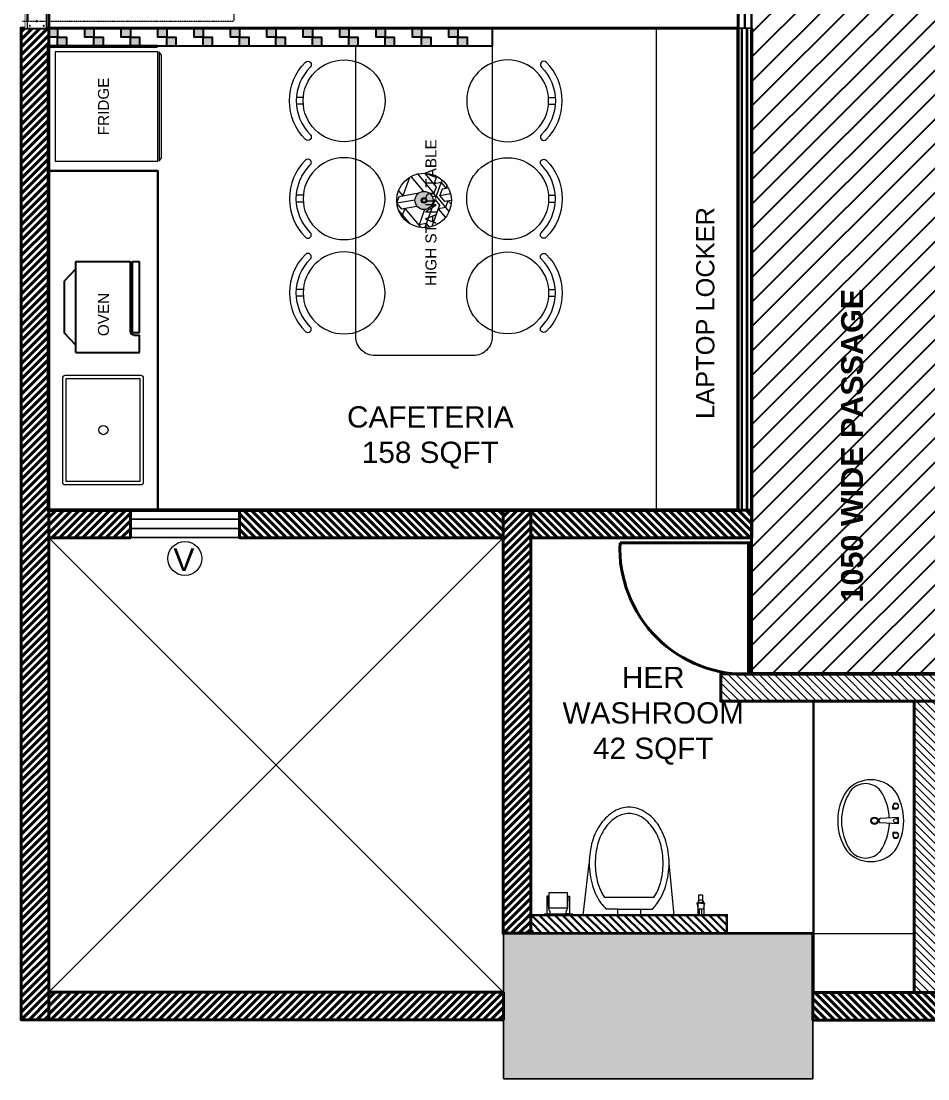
# Model space of a CAD drawing. Header units: millimetres. Extents: x 26291 to 158498, y -13728 to 79768.
# Drawn here: x 55117 to 60099, y 5966 to 11779 of the extents above; entities that cross this region are included whole.
import ezdxf

# ---------------------------------------------------------------- set-up
doc = ezdxf.new("R2010")
doc.units = ezdxf.units.MM
doc.set_wipeout_variables(frame=1)
doc.linetypes.add('DASHED2', pattern=[0.375, 0.25, -0.125])
for name, color, linetype, lineweight in [('-AC UNIT', 7, 'Continuous', 13), ('4 in. SIPOREX WALL', 24, 'Continuous', 30), ('CH', 7, 'Continuous', 5), ('DOOR_GLASS', 160, 'Continuous', 0), ('FL-FURNITURE', 252, 'Continuous', 0), ('GLASS FLOOR SPRING SINGLE LEAF', 250, 'Continuous', 18), ('GRANITE', 252, 'Continuous', 30), ('GYP PARTITION- 75', 90, 'Continuous', 30), ('I-FURN', 250, 'Continuous', 5), ('Partition Gypsum', 32, 'Continuous', 20), ('PLANNER', 3, 'Continuous', 40), ('qa glass partition', 152, 'Continuous', 30), ('SANITARY FIXTURE', 250, 'Continuous', 18), ('TOILET FLUSH DOOR', 250, 'Continuous', 18), ('WALL  DADO TILES', 10, 'Continuous', 40), ('WALL SIPOREX-6 INCH', 10, 'Continuous', 40), ('WALLPAPER -READY', 210, 'Continuous', 13)]:
    doc.layers.add(name, color=color, linetype=linetype, lineweight=lineweight)
for name, color, linetype, lineweight, true_color in [('75 MM GLASS PARTITION', 7, 'Continuous', 0, 0x25e9e6), ('75 MM SKIRTING', 7, 'Continuous', 13, 0x615c4c), ('GLASS PARTITION', 5, 'Continuous', 0, 0x0000ff), ('LGT- PENDANT DOME', 7, 'Continuous', 20, 0xad0057), ('MODULAR SKIRITING 75MM', 7, 'Continuous', 9, 0x7f5f3f), ('PANELING- LAMINATE', 7, 'Continuous', 18, 0xad5700)]:
    doc.layers.add(name, color=color, linetype=linetype, lineweight=lineweight, true_color=true_color)
for name, color, linetype in [('Carpetry hatch', 7, 'Continuous'), ('FLR- NYLON CARPET', 252, 'Continuous'), ('FLR- PP CARPET', 252, 'Continuous'), ('FLR-ANTI SKID TILE', 252, 'Continuous'), ('FLR-LVT', 252, 'Continuous'), ('KIT.EQUIP', 7, 'Continuous'), ('passage', 252, 'Continuous'), ('PDF2_Columns', 10, 'Continuous'), ('PDF2_duct', 5, 'Continuous'), ('TEXT', 7, 'Continuous')]:
    doc.layers.add(name, color=color, linetype=linetype)
for name, color, linetype, true_color in [('PDF2_0', 7, 'Continuous', 0xffffff), ('PDF2_Glazing frame', 40, 'Continuous', 0xffbf00), ('PDF2_hatch', 7, 'Continuous', 0x989898), ('PDF2_window no.', 7, 'Continuous', 0x2676ba), ('Windows', 40, 'Continuous', 0xffbf00)]:
    doc.layers.add(name, color=color, linetype=linetype, true_color=true_color)
doc.styles.add('MtXpl_Stylus_BT', font='stylu.ttf')
doc.styles.add('PDF Arial', font='arial.ttf')
doc.styles.get("Standard").update_dxf_attribs({"font": 'arial.ttf'})

# ---------------------------------------------------------------- blocks, each defined once
blk = doc.blocks.new('*U14')
at = {"layer": 'GYP PARTITION- 75', "lineweight": 5, "ltscale": 10}
h = blk.add_hatch(dxfattribs=at)
h.set_pattern_fill('PLAST', color=256, scale=110, angle=180)
h.set_pattern_definition([(180, (94743.782, 71797.91), (-3e-15, -27.5), []), (180, (94743.782, 71794.473), (-3e-15, -27.5), []), (180, (94743.782, 71791.035), (-3e-15, -27.5), [])])
h.paths.add_polyline_path([(97392.9, 71797.9), (97392.9, 71872.9), (94743.8, 71872.9), (94743.8, 71797.9)])
blk.add_lwpolyline([(94743.8, 71797.9), (97392.9, 71797.9), (97392.9, 71872.9), (94743.8, 71872.9)], close=True, dxfattribs=at)
blk = doc.blocks.new('*U22')
at = {"layer": 'GLASS PARTITION', "const_width": 12.5}
blk.add_lwpolyline([(406155.8, -261933.3), (407785.1, -261933.3)], dxfattribs=at)
at = {"layer": 'Partition Gypsum', "linetype": 'ByBlock'}
blk.add_lwpolyline([(407785.1, -261895.8), (406155.8, -261895.8), (406155.8, -261970.8), (407785.1, -261970.8)], close=True, dxfattribs=at)
blk = doc.blocks.new('*U27')
at = {"layer": 'WALL SIPOREX-6 INCH', "lineweight": 5, "ltscale": 10}
h = blk.add_hatch(dxfattribs=at)
h.set_pattern_fill('ANSI31', color=256, scale=240, angle=-90)
h.set_pattern_definition([(315, (-862.17, 0), (21.2132034, 21.2132034), [])])
h.paths.add_polyline_path([(104120, 74198.2), (104120, 74048.2), (105332.4, 74048.2), (105332.4, 74198.2)])
h = blk.add_hatch(dxfattribs=at)
h.set_pattern_fill('ANSI31', color=256, scale=240, angle=-90)
h.set_pattern_definition([(315, (-20916.47, -1968.957), (21.2132034, 21.2132034), [])])
h.paths.add_polyline_path([(105332.4, 74048.2), (105182.4, 74048.2), (105182.4, 72447.5), (105332.4, 72447.5)])
at = {"layer": 'WALL SIPOREX-6 INCH'}
for p, q in [((104120, 74048.2), (104120, 74198.2)), ((105332.4, 74198.2), (104120, 74198.2)), ((105332.4, 74198.2), (105332.4, 74048.2)), ((105332.4, 74048.2), (104120, 74048.2))]:
    blk.add_line(p, q, dxfattribs=at)
blk.add_lwpolyline([(105332.4, 74198.2), (105332.4, 72447.5), (105182.4, 72447.5), (105182.4, 74048.2)], dxfattribs=at)
blk = doc.blocks.new('*U28')
at = {"layer": 'WALL SIPOREX-6 INCH', "ltscale": 3}
h = blk.add_hatch(dxfattribs=at)
h.set_pattern_fill('ANSI31', color=256, scale=240, angle=-90)
h.set_pattern_definition([(315, (-836.257, 0), (21.2132034, 21.2132034), [])])
h.paths.add_polyline_path([(404783.5, -262361.4), (404783.5, -262513.4), (405997.5, -262513.4), (405997.5, -262361.4)])
at = {"layer": 'WALL SIPOREX-6 INCH'}
blk.add_lwpolyline([(404783.5, -262361.4), (405997.5, -262361.4), (405997.5, -262513.4), (404783.5, -262513.4)], close=True, dxfattribs=at)
blk = doc.blocks.new('*U30')
at = {"layer": '4 in. SIPOREX WALL', "linetype": 'ByBlock', "ltscale": 3}
h = blk.add_hatch(dxfattribs=at)
h.set_pattern_fill('ANSI31', color=256, scale=240, angle=-90)
h.set_pattern_definition([(315, (-1026.067, -328.866), (21.2132034, 21.2132034), [])])
h.paths.add_polyline_path([(404754.6, -262690.2), (404754.6, -262790.2), (405832.7, -262790.2), (405832.7, -262690.2)])
at = {"layer": '4 in. SIPOREX WALL'}
blk.add_lwpolyline([(404754.6, -262690.2), (405832.7, -262690.2), (405832.7, -262790.2), (404754.6, -262790.2)], close=True, dxfattribs=at)
blk = doc.blocks.new('*U32')
at = {"layer": 'WALL SIPOREX-6 INCH', "ltscale": 3}
h = blk.add_hatch(dxfattribs=at)
h.set_pattern_fill('ANSI31', color=256, scale=240, angle=-90)
h.set_pattern_definition([(315, (11527.663, 0), (21.2132034, 21.2132034), [])])
h.paths.add_polyline_path([(405397.5, -262361.4), (405397.5, -262513.4), (417747.5, -262513.4), (417747.5, -262361.4)])
at = {"layer": 'WALL SIPOREX-6 INCH'}
blk.add_lwpolyline([(405397.5, -262361.4), (417747.5, -262361.4), (417747.5, -262513.4), (405397.5, -262513.4)], close=True, dxfattribs=at)
blk = doc.blocks.new('*U34')
at = {"layer": 'WALL SIPOREX-6 INCH', "ltscale": 3}
h = blk.add_hatch(dxfattribs=at)
h.set_pattern_fill('ANSI31', color=256, scale=240, angle=-90)
h.set_pattern_definition([(315, (-1947.354, 0), (21.2132034, 21.2132034), [])])
h.paths.add_polyline_path([(403672.4, -262361.4), (403672.4, -262513.4), (405997.5, -262513.4), (405997.5, -262361.4)])
at = {"layer": 'WALL SIPOREX-6 INCH'}
blk.add_lwpolyline([(403672.4, -262361.4), (405997.5, -262361.4), (405997.5, -262513.4), (403672.4, -262513.4)], close=True, dxfattribs=at)
blk = doc.blocks.new('*U35')
at = {"layer": 'WALL SIPOREX-6 INCH', "ltscale": 3}
h = blk.add_hatch(dxfattribs=at)
h.set_pattern_fill('ANSI31', color=256, scale=240, angle=-90)
h.set_pattern_definition([(315, (-4120.772, 0), (21.2132034, 21.2132034), [])])
h.paths.add_polyline_path([(401023.3, -262361.4), (401023.3, -262513.4), (406473.3, -262513.4), (406473.3, -262361.4)])
at = {"layer": 'WALL SIPOREX-6 INCH'}
blk.add_lwpolyline([(401023.3, -262361.4), (406473.3, -262361.4), (406473.3, -262513.4), (401023.3, -262513.4)], close=True, dxfattribs=at)
blk = doc.blocks.new('*U47')
at = {"layer": 'WALL SIPOREX-6 INCH', "ltscale": 3}
h = blk.add_hatch(dxfattribs=at)
h.set_pattern_fill('ANSI31', color=256, scale=240, angle=-90)
h.set_pattern_definition([(315, (-119.202, 0), (21.2132034, 21.2132034), [])])
h.paths.add_polyline_path([(405024.8, -262361.4), (405024.8, -262513.4), (406473.3, -262513.4), (406473.3, -262361.4)])
at = {"layer": 'WALL SIPOREX-6 INCH'}
blk.add_lwpolyline([(405024.8, -262361.4), (406473.3, -262361.4), (406473.3, -262513.4), (405024.8, -262513.4)], close=True, dxfattribs=at)
blk = doc.blocks.new('*U48')
at = {"layer": 'WALL SIPOREX-6 INCH', "ltscale": 3}
h = blk.add_hatch(dxfattribs=at)
h.set_pattern_fill('ANSI31', color=256, scale=240, angle=-90)
h.set_pattern_definition([(315, (-1119.44, 0), (21.2132034, 21.2132034), [])])
h.paths.add_polyline_path([(405024.8, -262361.4), (405024.8, -262513.4), (405473, -262513.4), (405473, -262361.4)])
at = {"layer": 'WALL SIPOREX-6 INCH'}
blk.add_lwpolyline([(405024.8, -262361.4), (405473, -262361.4), (405473, -262513.4), (405024.8, -262513.4)], close=True, dxfattribs=at)
blk = doc.blocks.new('*U49')
at = {"layer": 'WALL SIPOREX-6 INCH', "ltscale": 3}
h = blk.add_hatch(dxfattribs=at)
h.set_pattern_fill('ANSI31', color=256, scale=240, angle=-90)
h.set_pattern_definition([(315, (-3168.82, 0), (21.2132034, 21.2132034), [])])
h.paths.add_polyline_path([(402975.5, -262361.4), (402975.5, -262513.4), (405473, -262513.4), (405473, -262361.4)])
at = {"layer": 'WALL SIPOREX-6 INCH'}
blk.add_lwpolyline([(402975.5, -262361.4), (405473, -262361.4), (405473, -262513.4), (402975.5, -262513.4)], close=True, dxfattribs=at)
blk = doc.blocks.new('*U59')
at = {"layer": 'SANITARY FIXTURE'}
for p, q in [((7.7127, 4.3256), (7.7184, 4.2217)), ((7.7487, 4.3256), (7.743, 4.2217)), ((7.6653, 4.2945), (7.6489, 4.2945)), ((7.6653, 4.3108), (7.6653, 4.2945)), ((7.7962, 4.3108), (7.7962, 4.2945)), ((7.7962, 4.2945), (7.8125, 4.2945))]:
    blk.add_line(p, q, dxfattribs=at)
for centre, radius in [((7.6489, 4.3108), 0.0143), ((7.7307, 4.3108), 0.0123), ((7.8125, 4.3108), 0.0143), ((7.7307, 4.1922), 0.0205), ((7.7307, 4.1922), 0.0164)]:
    blk.add_circle(centre, radius, dxfattribs=at)
for centre, radius, start, end in [((7.7307, 4.046), 0.3099, 57.23443, 122.76557), ((7.6489, 4.3108), 0.0164, 0, 270), ((7.7307, 4.2274), 0.0998, 79.61114, 100.38886), ((7.7307, 4.2266), 0.0998, 79.61114, 100.33675), ((7.7306, 4.2249), 0.0998, 79.61114, 100.23602), ((7.7305, 4.2225), 0.0998, 92.51346, 100.07632), ((7.7305, 4.2225), 0.0998, 79.61114, 87.13565), ((7.8125, 4.3108), 0.0164, 270, 180), ((7.6803, 4.1718), 0.1787, 131.04192, 228.95808), ((7.7315, 3.9656), 0.3099, 92.9673, 122.76557), ((7.7303, 4.2192), 0.0998, 95.20079, 99.86808), ((7.7303, 4.2192), 0.0998, 79.61114, 84.23528), ((7.7315, 3.9656), 0.3099, 57.23443, 87.3374), ((7.7811, 4.1718), 0.1787, 311.04192, 48.95808), ((7.6296, 4.1422), 0.1067, 128.0638, 231.9362), ((7.7307, 4.2346), 0.0178, 226.39718, 313.60282), ((7.8316, 4.1422), 0.1078, 308.88, 51.68122), ((7.7307, 4.2884), 0.3022, 236.28778, 303.71222), ((7.7315, 4.3096), 0.3022, 236.28778, 303.71222)]:
    blk.add_arc(centre, radius, start, end, dxfattribs=at)
blk = doc.blocks.new('*U61')
at = {"layer": 'SANITARY FIXTURE', "linetype": 'Continuous', "elevation": 0}
blk.add_lwpolyline([(115540, 73108), (115540, 72691.2, 0.414214), (115554.5, 72676.6), (116125.4, 72676.6, 0.414214), (116140, 72691.2), (116140, 73108, 0.414214), (116125.4, 73122.6), (115554.5, 73122.6, 0.414214)], format="xyb", close=True, dxfattribs=at)
blk.add_lwpolyline([(115559.1, 73103.4), (115559.1, 72695.8), (116120.8, 72695.8), (116120.8, 73103.4)], close=True, dxfattribs=at)
at = {"layer": 'SANITARY FIXTURE', "linetype": 'Continuous'}
blk.add_circle((115840, 72897.6), 25.4, dxfattribs=at)
blk = doc.blocks.new('*U66')
at = {"lineweight": 5, "ltscale": 10, "elevation": 0}
blk.add_lwpolyline([(100584.9, 67240.5), (101784.9, 67240.5), (101784.9, 67126.4), (100584.9, 67126.4)], close=True, dxfattribs=at)
at = {"lineweight": 5}
blk.add_wipeout([(100584.9, 67240.5), (100584.9, 67126.4), (101784.9, 67126.4), (101784.9, 67240.5), (100584.9, 67240.5), (100584.9, 67183.4)], dxfattribs=at)
at = {"layer": 'DOOR_GLASS', "color": 252, "linetype": 'DASHED2', "ltscale": 6}
blk.add_line((100622.5, 67111.2), (100622.5, 68273), dxfattribs=at)
at = {"layer": 'DOOR_GLASS', "color": 252}
for p, q in [((100584.9, 67138.8), (100584.9, 67240.5)), ((100839.1, 67240.5), (100584.9, 67240.5)), ((100839.5, 67240.5), (100838.9, 67138.8)), ((100584.3, 67138.8), (100838.9, 67138.8)), ((101661.7, 67172.3), (101661.6, 67165.9)), ((101661.6, 67165.9), (101712.5, 67165.5)), ((101712.6, 67171.9), (101661.7, 67172.3)), ((101673.9, 67112), (101674, 67138.9)), ((101674.3, 67165.8), (101674.1, 67139)), ((101699.5, 67138.8), (101699.4, 67111.9)), ((101699.6, 67138.8), (101699.8, 67165.6)), ((101712.5, 67165.5), (101712.6, 67171.9)), ((101661.2, 67105.7), (101661.2, 67112.1)), ((101661.2, 67112.1), (101712.1, 67111.8)), ((101712.1, 67105.5), (101661.2, 67105.7)), ((101712.1, 67111.8), (101712.1, 67105.5))]:
    blk.add_line(p, q, dxfattribs=at)
at = {"layer": 'DOOR_GLASS'}
blk.add_line((101785, 67137.7), (101784.9, 67126.4), dxfattribs=at)
at = {"layer": 'DOOR_GLASS', "linetype": 'Continuous', "const_width": 12.9, "elevation": 0}
blk.add_lwpolyline([(100622.3, 67138.6), (101784.9, 67138.6)], dxfattribs=at)
at = {"layer": 'DOOR_GLASS', "color": 252}
for centre, radius in [((100597.7, 67227.6), 2.57), ((100825.4, 67227.6), 2.57), ((100597.1, 67151.5), 2.57), ((100622.9, 67189.3), 3.18), ((100800.3, 67189.3), 3.18), ((100826, 67151.5), 2.57)]:
    blk.add_circle(centre, radius, dxfattribs=at)
at = {"layer": 'DOOR_GLASS', "color": 252, "linetype": 'DASHED2', "ltscale": 6}
blk.add_arc((100622, 67109.9), 1163.1, 359.70484, 89.97525, dxfattribs=at)
blk = doc.blocks.new('*U52')
at = {"layer": 'SANITARY FIXTURE', "linetype": 'ByBlock'}
for p, q in [((-248.1, 0), (248.1, 0)), ((-248.1, 0), (-219.5, -282.4)), ((-64.1, -32.6), (-64.1, 0)), ((60.7, 0), (60.7, -32.6)), ((248.1, 0.3), (215.9, -281.9)), ((60.7, -32.6), (-128.7, -32.5)), ((60.7, -32.6), (123.5, -32.6)), ((-136.4, -95.3), (132.6, -95.4))]:
    blk.add_line(p, q, dxfattribs=at)
for points in [[(-128.7, -32.5), (-128.7, -32.5, 0.117163), (-202.1, -161.2)], [(151.9, -65.6), (151.9, -65.6, 0.045465), (123.5, -32.6)], [(-136.4, -95.3), (-136.4, -95.3, 0.07587), (-172.3, -174.6)], [(168.4, -174.1), (168.4, -174.1, 0.075398), (132.6, -95.4)], [(198.3, -160.8), (198.3, -160.8, 0.083134), (151.9, -65.6)], [(-202.1, -161.2), (-202.1, -161.2, 0.071762), (-219.5, -282.4)], [(215.9, -281.9), (215.9, -281.9, 0.071762), (198.3, -160.8)], [(-172.3, -174.6), (-172.3, -174.6, 0.068997), (-187.1, -282.4)], [(183.5, -281.9), (183.5, -281.9, 0.068997), (168.4, -174.1)], [(-219.5, -282.4), (-219.5, -282.4, 0.071762), (-201.8, -403.6)], [(-187.1, -282.4), (-187.1, -282.4, 0.068997), (-172, -390.2)], [(168.7, -389.8), (168.7, -389.8, 0.068997), (183.5, -281.9)], [(198.6, -403.1), (198.6, -403.1, 0.071762), (215.9, -281.9)], [(-201.8, -403.6), (-201.8, -403.6, 0.083134), (-155.5, -498.7)], [(-172, -390.2), (-172, -390.2, 0.081027), (-132.5, -474.3)], [(129.5, -474), (129.5, -474, 0.081027), (168.7, -389.8)], [(152.4, -498.4), (152.4, -498.4, 0.083134), (198.6, -403.1)], [(-155.5, -498.7), (-155.5, -498.7, 0.106701), (-80.6, -566.9)], [(-132.5, -474.3), (-132.5, -474.3, 0.107012), (-68.3, -535)], [(65.5, -534.9), (65.5, -534.9, 0.107012), (129.5, -474)], [(77.7, -566.7), (77.7, -566.7, 0.106701), (152.4, -498.4)], [(-80.6, -566.9), (-80.6, -566.9, 0.132587), (-1.4, -588.2)], [(-68.3, -535), (-68.3, -535, 0.137206), (-1.4, -553.7)], [(-1.4, -553.7), (-1.4, -553.7, 0.137206), (65.5, -534.9)], [(-1.4, -588.2), (-1.4, -588.2, 0.132587), (77.7, -566.7)]]:
    blk.add_lwpolyline(points, format="xyb", dxfattribs=at)
blk = doc.blocks.new('*U54')
at = {"layer": 'SANITARY FIXTURE'}
for p, q in [((101198.8, 73161.4), (101355.1, 73161.4)), ((101228.7, 73069.2), (101223.3, 73069.2)), ((101228.7, 73093.7), (101224.5, 73093.7)), ((101332, 73093.7), (101327.1, 73093.7)), ((101333.1, 73069.2), (101327.1, 73069.2))]:
    blk.add_line(p, q, dxfattribs=at)
for points in [[(101198.8, 73160.1), (101198.8, 73161.4), (101355.1, 73161.4), (101355.1, 73160.1, -0.414214), (101350.2, 73155.2), (101203.7, 73155.2, -0.414214)], [(101231.7, 73138.4, 0.096466), (101225.4, 73113), (101222.9, 73059.9, -0.414214), (101219.8, 73056.9), (101216.7, 73056.9), (101216.7, 73155.2), (101234, 73155.2), (101234, 73148.8, -0.109392)], [(101324.8, 73138.4, -0.096466), (101331.1, 73113), (101333.5, 73059.9, 0.414214), (101336.6, 73056.9), (101339.7, 73056.9), (101339.7, 73155.2), (101322.5, 73155.2), (101322.5, 73148.8, 0.109392)]]:
    blk.add_lwpolyline(points, format="xyb", close=True, dxfattribs=at)
blk.add_lwpolyline([(101228.7, 73037.8), (101228.7, 73123.9), (101327.1, 73123.9), (101327.1, 73037.8)], close=True, dxfattribs=at)
blk = doc.blocks.new('HEALTH FAUCET 2')
at = {"layer": 'SANITARY FIXTURE'}
for p, q in [((2.59, 0.65), (0, 0.65)), ((0, -0.65), (0, 0.65)), ((0, 0.29), (1.27, 0.29)), ((2.56, 0.87), (1.27, 0.61)), ((1.27, -0.51), (1.27, 0.61)), ((2.56, 0), (2.56, 0.87)), ((2.56, 0.43), (3.08, 0.43)), ((3.08, 0.43), (4.35, 0.43)), ((4.35, 0.43), (4.35, -0.43)), ((0, -0.18), (1.27, -0.18)), ((2.59, -0.65), (0, -0.65)), ((2.56, -0.77), (1.27, -0.51)), ((2.56, 0), (2.56, -0.77)), ((2.64, -0.43), (3.08, -0.43)), ((3.08, -0.43), (4.35, -0.43))]:
    blk.add_line(p, q, dxfattribs=at)
for centre, radius, start, end in [((-0.12, 0.05), 2.81, 343.0032, 16.9968), ((2.59, 0), 0.652, 270, 90)]:
    blk.add_arc(centre, radius, start, end, dxfattribs=at)
blk = doc.blocks.new('dinch')
at = {"layer": 'I-FURN', "lineweight": 9}
for points in [[(212.1, 437.1, 0.414214), (-212.1, 437.1, 1), (-185.6, 410.6, -0.414214), (185.6, 410.6, 1)], [(-225, 225, 1), (225, 225, 1)]]:
    blk.add_lwpolyline(points, format="xyb", close=True, dxfattribs=at)
for points in [[(-18.7, 449.2), (-18.7, 486.8)], [(18.8, 449.2), (18.8, 486.8)]]:
    blk.add_lwpolyline(points, dxfattribs=at)
blk = doc.blocks.new('6 PAX CAFE TABLE')
at = {"layer": 'FL-FURNITURE', "color": 7}
blk.add_lwpolyline([(56956.1, -15568.8), (57705.9, -15568.8), (57705.9, -17163.9, -0.414214), (57601, -17268.8), (57061.1, -17268.8, -0.414214), (56956.1, -17163.9)], format="xyb", close=True, dxfattribs=at)
at = {"layer": 'CH', "xscale": -1}
for p, rotation in [((57116.6, -15868.4), 90), ((57565.1, -16406.3), 270), ((57565.1, -16924.1), 270)]:
    blk.add_blockref('dinch', p, dxfattribs=dict(at, rotation=rotation))
at = {"layer": 'CH'}
for p, rotation in [((57565.1, -15868.4), 270), ((57116.6, -16406.3), 90.00000000000001), ((57116.6, -16924.1), 90.00000000000001)]:
    blk.add_blockref('dinch', p, dxfattribs=dict(at, rotation=rotation))
blk = doc.blocks.new('LOCKER ROOM')
at = {"layer": 'FL-FURNITURE', "color": 7}
blk.add_lwpolyline([(59055.9, -15468.8), (58605.9, -15468.8), (58605.9, -18118), (59055.9, -18118)], close=True, dxfattribs=at)
blk = doc.blocks.new('MICROWAVE')
for p, q in [((-209.3, -63.7, 0), (-144.4, 0)), ((144.4, 0), (-144.4, 0)), ((209.3, -63.7, 0), (144.4, 0)), ((250, -63.7, 0), (-250, -63.7, 0)), ((-250, -63.7, 0), (-250, -363.7, 0)), ((250, -63.7, 0), (250, -413.7, 0)), ((135, -363.7, 0), (-250, -363.7, 0)), ((140, -373.7, 0), (-250, -373.7, 0)), ((-250, -373.7, 0), (-250, -413.7, 0)), ((-240, -363.7, 0), (-240, -373.7, 0)), ((130, -363.7, 0), (130, -373.7, 0)), ((140, -373.7, 0), (140, -413.7, 0)), ((155, -383.7, 0), (155, -413.7, 0)), ((140, -413.7, 0), (-250, -413.7, 0)), ((250, -413.7, 0), (155, -413.7, 0))]:
    blk.add_line(p, q)
blk.add_arc((135, -383.7, 0), 20, 0, 90)
blk = doc.blocks.new('KITCHEN ACCESSORIES -(OVEN)')
at = {"layer": 'KIT.EQUIP', "xscale": -1, "rotation": 90}
blk.add_blockref('MICROWAVE', (55354.7, -17001.3, 0), dxfattribs=at)
blk = doc.blocks.new('KITCHEN ACCESSORIES -(FRIDGE)')
at = {"layer": 'FL-FURNITURE', "color": 7}
for points in [[(55305, -15599.4), (55305, -16199.4), (55867.4, -16199.4), (55867.4, -15599.4)], [(55875.6, -15599.4), (55875.6, -16199.4), (55888.8, -16182.2), (55888.8, -15617.8)]]:
    blk.add_lwpolyline(points, close=True, dxfattribs=at)
blk = doc.blocks.new('COLUMN')
at = {"layer": 'PDF2_Columns', "lineweight": 0}
for points in [[(57767, -20443.1), (59467.4, -20443.1), (59467.4, -21243.3), (57767, -21243.3)], [(57767, -20443.1), (59467.4, -20443.1), (59467.4, -21243.3), (57767, -21243.3)], [(59467.4, -20443.1), (57767, -20443.1), (57767, -21243.3), (59467.4, -21243.3)]]:
    blk.add_lwpolyline(points, close=True, dxfattribs=at)
blk = doc.blocks.new('*U77')
at = {"layer": '-AC UNIT', "lineweight": 5, "ltscale": 10, "true_color": 0xc7c8ca}
h = blk.add_hatch(dxfattribs=at)
h.set_pattern_fill('ESCHER', color=9, scale=200, angle=10)
h.set_pattern_definition([(70, (103426.6, 50379.2), (-236.35, -41.68), [220, -20]), (190, (103426.6, 50379.2), (154.27, -183.85), [220, -20]), (310, (103426.6, 50379.2), (236.35, 41.68), [220, -20]), (70, (103446.3, 50382.68), (-236.35, -41.68), [40, -200]), (310, (103446.3, 50382.68), (236.35, 41.68), [40, -200]), (70, (103413.74, 50394.53), (-236.35, -41.68), [40, -200]), (190, (103413.74, 50394.53), (154.27, -183.85), [40, -200]), (310, (103419.75, 50360.41), (236.35, 41.68), [40, -200]), (190, (103419.75, 50360.41), (154.27, -183.85), [40, -200]), (70, (103347.8, 50365.32), (-236.35, -41.68), [40, -200]), (310, (103347.8, 50365.32), (236.35, 41.68), [40, -200]), (70, (103478.02, 50317.92), (-236.35, -41.68), [40, -200]), (190, (103478.02, 50317.92), (154.27, -183.85), [40, -200]), (310, (103453.96, 50454.38), (236.35, 41.68), [40, -200]), (190, (103453.96, 50454.38), (154.27, -183.85), [40, -200]), (10, (103459.97, 50420.27), (-154.27, 183.85), [140, -100]), (10, (103472, 50352.04), (-154.27, 183.85), [140, -100]), (130, (103427.42, 50432.12), (-236.35, -41.68), [140, -100]), (130, (103374.35, 50387.58), (-236.35, -41.68), [140, -100]), (250, (103380.36, 50353.47), (154.27, -183.85), [140, -100]), (250, (103445.47, 50329.77), (154.27, -183.85), [140, -100])])
h.paths.add_polyline_path([(103276.6, 50379.2, 1), (103576.6, 50379.2, 1)])
h.paths.add_polyline_path([(103476.6, 50379.2, -1), (103376.6, 50379.2, -1)], flags=16)
at = {"layer": '-AC UNIT', "lineweight": 5, "ltscale": 10}
h = blk.add_hatch(color=252, dxfattribs=at)
h.dxf.hatch_style = 1
h.paths.add_polyline_path([(103476.6, 50379.2, 1), (103376.6, 50379.2, 1)])
h = blk.add_hatch(color=256, dxfattribs=at)
h.dxf.hatch_style = 1
h.paths.add_polyline_path([(103441.6, 50379.2, 1), (103411.6, 50379.2, 1)])
h.paths.add_polyline_path([(103436.6, 50379.2, 1), (103416.6, 50379.2, 1)], flags=16)
at = {"lineweight": 5, "ltscale": 10}
for radius in [150, 50, 15, 10]:
    blk.add_circle((103426.6, 50379.2), radius, dxfattribs=at)
blk = doc.blocks.new('*U81')
at = {"color": 244, "lineweight": 40, "true_color": 0x991b1e}
for p, q in [((119278.4, 67082.1), (119278.4, 67805.4)), ((119251.7, 67082.1), (120001.7, 67082.1))]:
    blk.add_line(p, q, dxfattribs=at)
at = {"color": 244, "lineweight": 40, "true_color": 0x991b1e, "elevation": 0}
blk.add_lwpolyline([(119278.4, 67100.2), (119278.4, 67082.1), (120001.7, 67082.1), (120001.7, 67100.2)], close=True, dxfattribs=at)
at = {"color": 244, "lineweight": 40, "true_color": 0x991b1e}
blk.add_arc((119309.9, 67113.6), 692.5, 357.39201, 92.60799, dxfattribs=at)
blk = doc.blocks.new('RECEPTION & WAITING AREA')
at = {"layer": 'PLANNER'}
blk.add_lwpolyline([(55269.4, 14590.8), (57767, 14590.8), (57767, 14266.2), (59055.9, 14266.2), (59055.9, 11740.7), (55269.4, 11740.7)], close=True, dxfattribs=at)
blk = doc.blocks.new('CAFETERIA')
at = {"layer": 'PLANNER'}
blk.add_lwpolyline([(55269.4, 11740.7), (59055.9, 11740.7), (59055.9, 9091.5), (55269.4, 9091.5)], close=True, dxfattribs=at)

msp = doc.modelspace()

# ---------------------------------------------------------------- hatches: boundary and pattern name
at = {"layer": 'Carpetry hatch', "transparency": 33554485}
h = msp.add_hatch(dxfattribs=at)
h.set_pattern_fill('AR-CONC', scale=1.5)
h.set_pattern_definition([(50, (-3, 2700.4), (273.277, -23.9086), [28.575, -314.325]), (355, (-3, 2700.4), (-52.8651, 286.5853), [22.86, -251.4609]), (100.45144, (19.77, 2698.4), (220.4119, 262.6766), [24.285, -267.1354]), (46.1842, (-3, 2776.6), (406.6186, -63.0635), [42.8625, -471.4875]), (96.63556, (30.9, 2771.34), (356.1062, 371.1392), [36.4275, -400.7034]), (351.18415, (-3, 2776.6), (356.1062, 371.1392), [34.29, -377.1896]), (21, (35.1, 2757.55), (227.4216, -153.3978), [28.575, -314.325]), (326, (35.1, 2757.55), (92.703, 276.282), [22.86, -251.46]), (71.45144, (54.05, 2744.77), (320.1246, 122.8842), [24.285, -267.1349]), (37.5, (-3, 2700.4), (4.6329, 126.83256), [0, -248.412, 0, -255.27, 0, -252.4125]), (7.5, (-3, 2700.4), (100.2295, 150.27086), [0, -145.542, 0, -242.697, 0, -96.2025]), (327.5, (-87.96, 2700.4), (203.38589, -8.59312), [0, -95.25, 0, -297.18, 0, -394.335]), (317.5, (-126.06, 2700.4), (222.19377, 38.13974), [0, -123.825, 0, -197.358, 0, -280.035])])
h.paths.add_polyline_path([(73517.9, 5966.2), (71817.4, 5966.2), (71817.4, 6766.4), (73517.9, 6766.4)])
h.paths.add_polyline_path([(59467.4, 6766.4), (57767, 6766.4), (57767, 5966.2), (59467.4, 5966.2)])
h.paths.add_polyline_path([(57767, 14266.2), (59467.4, 14266.2), (59467.4, 15066.4), (57767, 15066.4)])
h.paths.add_polyline_path([(73517.9, 15066.4), (71817.4, 15066.4), (71817.4, 14266.2), (73517.9, 14266.2)])
at = {"layer": 'Carpetry hatch', "transparency": 33554513}
h = msp.add_hatch(dxfattribs=at)
h.set_pattern_fill('ANSI31', color=9, scale=30)
h.paths.add_polyline_path([(60180.7, 13553.4), (60180.7, 8191.5), (59130.9, 8191.5), (59130.9, 14267.1), (59470.4, 14266.2), (59470.4, 14590.7), (71820.4, 14590.7), (71820.4, 14266.2), (73520.9, 14266.2), (74971.3, 14266.2), (74968.3, 7540.7), (74019.8, 7540.7), (74019.8, 13240.7), (64218.5, 13240.7), (64218.5, 9640.8), (63268.5, 9640.7), (63268.3, 13556.7), (60180.7, 13556.7)])
at = {"layer": 'PDF2_Glazing frame'}
h = msp.add_hatch(color=256, dxfattribs=at)
h.dxf.hatch_style = 1
h.paths.add_polyline_path([(55317.4, 11690.7), (55367.4, 11690.7), (55367.4, 11640.7), (55317.4, 11640.7)])
h.paths.add_polyline_path([(55267.4, 11740.7), (55317.4, 11740.7), (55317.4, 11690.7), (55267.4, 11690.7)])
h = msp.add_hatch(color=256, dxfattribs=at)
h.dxf.hatch_style = 1
h.paths.add_polyline_path([(55517.4, 11690.7), (55567.4, 11690.7), (55567.4, 11640.7), (55517.4, 11640.7)])
h.paths.add_polyline_path([(55467.4, 11740.7), (55517.4, 11740.7), (55517.4, 11690.7), (55467.4, 11690.7)])
h = msp.add_hatch(color=256, dxfattribs=at)
h.dxf.hatch_style = 1
h.paths.add_polyline_path([(55717.4, 11690.7), (55767.4, 11690.7), (55767.4, 11640.7), (55717.4, 11640.7)])
h.paths.add_polyline_path([(55667.4, 11740.7), (55717.4, 11740.7), (55717.4, 11690.7), (55667.4, 11690.7)])
h = msp.add_hatch(color=256, dxfattribs=at)
h.dxf.hatch_style = 1
h.paths.add_polyline_path([(55917.4, 11690.7), (55967.4, 11690.7), (55967.4, 11640.7), (55917.4, 11640.7)])
h.paths.add_polyline_path([(55867.4, 11740.7), (55917.4, 11740.7), (55917.4, 11690.7), (55867.4, 11690.7)])
h = msp.add_hatch(color=256, dxfattribs=at)
h.dxf.hatch_style = 1
h.paths.add_polyline_path([(56117.4, 11690.7), (56167.4, 11690.7), (56167.4, 11640.7), (56117.4, 11640.7)])
h.paths.add_polyline_path([(56067.4, 11740.7), (56117.4, 11740.7), (56117.4, 11690.7), (56067.4, 11690.7)])
h = msp.add_hatch(color=256, dxfattribs=at)
h.dxf.hatch_style = 1
h.paths.add_polyline_path([(56317.4, 11690.7), (56367.4, 11690.7), (56367.4, 11640.7), (56317.4, 11640.7)])
h.paths.add_polyline_path([(56267.4, 11740.7), (56317.4, 11740.7), (56317.4, 11690.7), (56267.4, 11690.7)])
h = msp.add_hatch(color=256, dxfattribs=at)
h.dxf.hatch_style = 1
h.paths.add_polyline_path([(56517.4, 11690.7), (56567.4, 11690.7), (56567.4, 11640.7), (56517.4, 11640.7)])
h.paths.add_polyline_path([(56467.4, 11740.7), (56517.4, 11740.7), (56517.4, 11690.7), (56467.4, 11690.7)])
h = msp.add_hatch(color=256, dxfattribs=at)
h.dxf.hatch_style = 1
h.paths.add_polyline_path([(56717.4, 11690.7), (56767.4, 11690.7), (56767.4, 11640.7), (56717.4, 11640.7)])
h.paths.add_polyline_path([(56667.4, 11740.7), (56717.4, 11740.7), (56717.4, 11690.7), (56667.4, 11690.7)])
h = msp.add_hatch(color=256, dxfattribs=at)
h.dxf.hatch_style = 1
h.paths.add_polyline_path([(56917.4, 11690.7), (56967.4, 11690.7), (56967.4, 11640.7), (56917.4, 11640.7)])
h.paths.add_polyline_path([(56867.4, 11740.7), (56917.4, 11740.7), (56917.4, 11690.7), (56867.4, 11690.7)])
h = msp.add_hatch(color=256, dxfattribs=at)
h.dxf.hatch_style = 1
h.paths.add_polyline_path([(57117.4, 11690.7), (57167.4, 11690.7), (57167.4, 11640.7), (57117.4, 11640.7)])
h.paths.add_polyline_path([(57067.4, 11740.7), (57117.4, 11740.7), (57117.4, 11690.7), (57067.4, 11690.7)])
h = msp.add_hatch(color=256, dxfattribs=at)
h.dxf.hatch_style = 1
h.paths.add_polyline_path([(57317.4, 11690.7), (57367.4, 11690.7), (57367.4, 11640.7), (57317.4, 11640.7)])
h.paths.add_polyline_path([(57267.4, 11740.7), (57317.4, 11740.7), (57317.4, 11690.7), (57267.4, 11690.7)])
h = msp.add_hatch(color=256, dxfattribs=at)
h.dxf.hatch_style = 1
h.paths.add_polyline_path([(57517.4, 11690.7), (57567.4, 11690.7), (57567.4, 11640.7), (57517.4, 11640.7)])
h.paths.add_polyline_path([(57467.4, 11740.7), (57517.4, 11740.7), (57517.4, 11690.7), (57467.4, 11690.7)])

# ---------------------------------------------------------------- linework, layer by layer
at = {"layer": '75 MM SKIRTING', "lineweight": 5, "ltscale": 10, "const_width": 12}
msp.add_lwpolyline([(59130.9, 8941.5), (57916.9, 8939.5), (57916.9, 6866.4), (58995, 6866.4), (58995, 6766.4), (59467.4, 6766.4), (59467.4, 6440.7), (60023.9, 6440.7), (60023.9, 8041.5), (58961.5, 8041.5), (58961.5, 8191.5), (59130.9, 8191.5)], dxfattribs=at)
at = {"layer": 'FL-FURNITURE', "color": 7}
msp.add_lwpolyline([(59470.4, 6765.6), (60023.9, 6765.6), (60023.9, 6440.7), (59470.4, 6440.7)], close=True, dxfattribs=at)
at = {"layer": 'FLR- PP CARPET'}
msp.add_lwpolyline([(60180.9, 13553.4), (60180.9, 8191.5), (59131.1, 8191.5), (59131, 14267.1), (59470.6, 14266.2), (59470.6, 14590.7), (71820.6, 14590.7), (71820.6, 14266.2), (73521.1, 14266.2), (73521.1, 14266.2), (74971.5, 14266.2), (74968.5, 7540.7), (74020, 7540.7), (74020, 13240.7), (64218.7, 13240.7), (64218.7, 9640.8), (63268.7, 9640.7), (63268.5, 13556.7), (60180.9, 13556.7)], close=True, dxfattribs=at)
at = {"layer": 'FLR-ANTI SKID TILE'}
msp.add_lwpolyline([(59129.8, 8941.5), (59129.8, 8191.5), (58960.4, 8191.5), (58960.4, 8041.5), (60022.8, 8041.5), (60022.8, 6440.7), (59466.3, 6440.7), (59466.3, 6765.6), (57915.8, 6766.4), (57915.8, 8939.5)], close=True, dxfattribs=at)
at = {"layer": 'FLR-LVT'}
msp.add_lwpolyline([(63268.3, 14590.7), (59470.4, 14590.7), (59470.4, 14266.2), (59130.9, 14267.1), (59130.9, 8191.5), (60180.7, 8191.5), (60180.7, 13553.4), (60180.7, 13556.7), (63268.3, 13556.7)], close=True, dxfattribs=at)
at = {"layer": 'GRANITE', "color": 7}
for points in [[(55867.4, 9091.5), (55267.4, 9091.5), (55267.4, 10955.9), (55867.4, 10955.9)], [(59470.4, 6440.7), (60023.9, 6440.7), (60023.9, 8041.5), (59470.4, 8041.5)]]:
    msp.add_lwpolyline(points, close=True, dxfattribs=at)
at = {"layer": 'MODULAR SKIRITING 75MM', "ltscale": 10, "const_width": 20}
for points in [[(59130.9, 11740.7), (59130.9, 9091.5)], [(59130.9, 9091.2), (59130.9, 8939.5)], [(60173.9, 8191.5), (59130.9, 8191.5)]]:
    msp.add_lwpolyline(points, dxfattribs=at)
at = {"layer": 'PANELING- LAMINATE', "ltscale": 10, "const_width": 18}
msp.add_lwpolyline([(55867.4, 9091.5), (55267.4, 9091.5), (55267.4, 11640.7), (55867.4, 11640.7)], dxfattribs=at)
at = {"layer": 'passage'}
msp.add_lwpolyline([(60180.7, 13553.4), (60180.7, 8191.5), (59130.9, 8191.5), (59130.9, 14267.1), (59470.4, 14266.2), (59470.4, 14590.7), (71820.4, 14590.7), (71820.4, 14266.2), (73520.9, 14266.2), (73520.9, 14266.2), (74971.3, 14266.2), (74968.3, 7540.7), (74019.8, 7540.7), (74019.8, 13240.7), (64218.5, 13240.7), (64218.5, 9640.8), (63268.5, 9640.7), (63268.3, 13556.7), (60180.7, 13556.7)], close=True, dxfattribs=at)
at = {"layer": 'PDF2_0', "color": 7, "lineweight": 0}
msp.add_lwpolyline([(57917, 6766.4), (57917, 7675.2)], dxfattribs=at)
at = {"layer": 'PDF2_duct', "lineweight": 0}
for points in [[(57767, 6440.7), (55267.4, 8941.5)], [(57767, 8941.5), (55267.4, 6440.7)]]:
    msp.add_lwpolyline(points, close=True, dxfattribs=at)
at = {"layer": 'PDF2_Glazing frame'}
for points in [[(55267.4, 11740.7), (57705.9, 11740.7), (57705.9, 11640.7), (55267.4, 11640.7)], [(55267.4, 11740.7), (55317.4, 11740.7), (55317.4, 11690.7), (55267.4, 11690.7)], [(55317.4, 11690.7), (55367.4, 11690.7), (55367.4, 11640.7), (55317.4, 11640.7)], [(55467.4, 11740.7), (55517.4, 11740.7), (55517.4, 11690.7), (55467.4, 11690.7)], [(55517.4, 11690.7), (55567.4, 11690.7), (55567.4, 11640.7), (55517.4, 11640.7)], [(55667.4, 11740.7), (55717.4, 11740.7), (55717.4, 11690.7), (55667.4, 11690.7)], [(55717.4, 11690.7), (55767.4, 11690.7), (55767.4, 11640.7), (55717.4, 11640.7)], [(55867.4, 11740.7), (55917.4, 11740.7), (55917.4, 11690.7), (55867.4, 11690.7)], [(55917.4, 11690.7), (55967.4, 11690.7), (55967.4, 11640.7), (55917.4, 11640.7)], [(56067.4, 11740.7), (56117.4, 11740.7), (56117.4, 11690.7), (56067.4, 11690.7)], [(56117.4, 11690.7), (56167.4, 11690.7), (56167.4, 11640.7), (56117.4, 11640.7)], [(56267.4, 11740.7), (56317.4, 11740.7), (56317.4, 11690.7), (56267.4, 11690.7)], [(56317.4, 11690.7), (56367.4, 11690.7), (56367.4, 11640.7), (56317.4, 11640.7)], [(56467.4, 11740.7), (56517.4, 11740.7), (56517.4, 11690.7), (56467.4, 11690.7)], [(56517.4, 11690.7), (56567.4, 11690.7), (56567.4, 11640.7), (56517.4, 11640.7)], [(56667.4, 11740.7), (56717.4, 11740.7), (56717.4, 11690.7), (56667.4, 11690.7)], [(56717.4, 11690.7), (56767.4, 11690.7), (56767.4, 11640.7), (56717.4, 11640.7)], [(56867.4, 11740.7), (56917.4, 11740.7), (56917.4, 11690.7), (56867.4, 11690.7)], [(56917.4, 11690.7), (56967.4, 11690.7), (56967.4, 11640.7), (56917.4, 11640.7)], [(57067.4, 11740.7), (57117.4, 11740.7), (57117.4, 11690.7), (57067.4, 11690.7)], [(57117.4, 11690.7), (57167.4, 11690.7), (57167.4, 11640.7), (57117.4, 11640.7)], [(57267.4, 11740.7), (57317.4, 11740.7), (57317.4, 11690.7), (57267.4, 11690.7)], [(57317.4, 11690.7), (57367.4, 11690.7), (57367.4, 11640.7), (57317.4, 11640.7)], [(57467.4, 11740.7), (57517.4, 11740.7), (57517.4, 11690.7), (57467.4, 11690.7)], [(57517.4, 11690.7), (57567.4, 11690.7), (57567.4, 11640.7), (57517.4, 11640.7)]]:
    msp.add_lwpolyline(points, close=True, dxfattribs=at)
at = {"layer": 'PDF2_hatch', "lineweight": 0}
msp.add_lwpolyline([(56321.4, 9091.5), (56316.5, 9086.6)], close=True, dxfattribs=at)
at = {"layer": 'PDF2_window no.', "lineweight": 0}
msp.add_circle((56017.1, 8826.2), 93.3, dxfattribs=at)
msp.add_circle((56017.1, 8826.2), 93.3, dxfattribs=at)
at = {"layer": 'WALL  DADO TILES'}
msp.add_lwpolyline([(55267.4, 11640.7), (55269.4, 9091.5)], dxfattribs=at)
msp.add_lwpolyline([(59130.9, 8941.5), (59130.9, 8191.5), (58961.5, 8191.5), (58961.5, 8041.5), (60023.9, 8041.5), (60023.9, 6440.7), (59467.4, 6440.7), (59467.4, 6765.6), (57916.9, 6766.4), (57916.9, 8939.5)], close=True, dxfattribs=at)
at = {"layer": 'WALLPAPER -READY', "ltscale": 10, "const_width": 13}
msp.add_lwpolyline([(55867.4, 9091.5), (59055.7, 9091.5)], dxfattribs=at)
at = {"layer": 'Windows', "lineweight": 0}
for points in [[(55717.6, 9091.5), (56316.5, 9091.5)], [(55717.6, 9041.5), (56316.5, 9041.5)], [(55717.6, 8991.5), (56316.5, 8991.5)], [(55717.6, 8941.5), (56316.5, 8941.5)]]:
    msp.add_lwpolyline(points, close=True, dxfattribs=at)

# ---------------------------------------------------------------- block references
at = {"layer": '4 in. SIPOREX WALL', "ltscale": 10}
msp.add_blockref('*U30', (-346837.7, 269556.7), dxfattribs=at)
at = {"layer": '75 MM GLASS PARTITION', "rotation": 270}
msp.add_blockref('*U22', (321026.7, 419525.7), dxfattribs=at)
at = {"layer": 'GYP PARTITION- 75', "rotation": 90}
msp.add_blockref('*U14', (130928.6, -85652.3), dxfattribs=at)
at = {"layer": 'LGT- PENDANT DOME', "lineweight": 5}
msp.add_blockref('*U77', (-46095.6, -39585.5), dxfattribs=at)
at = {"layer": 'qa glass partition'}
for name in ['COLUMN', 'LOCKER ROOM', '6 PAX CAFE TABLE', 'KITCHEN ACCESSORIES -(FRIDGE)', 'KITCHEN ACCESSORIES -(OVEN)']:
    msp.add_blockref(name, (0, 27209.5), dxfattribs=at)
at = {"layer": 'SANITARY FIXTURE'}
for name, p, rotation in [('*U61', (128466.8, -106308.2), 90), ('*U54', (159346.1, 80027.8), 180)]:
    msp.add_blockref(name, p, dxfattribs=dict(at, rotation=rotation))
at = {"layer": 'SANITARY FIXTURE', "xscale": 982.2113464588729, "yscale": 982.2113464588729, "zscale": 982.2113464588729, "rotation": 270}
msp.add_blockref('*U59', (55688.2, 14978), dxfattribs=at)
at = {"layer": 'SANITARY FIXTURE', "ltscale": 10}
for name, p, xscale, yscale, zscale, rotation in [('*U52', (58456, 6866.4), 1.007552429400064, 1.007552429400064, 1.007552429400064, 180), ('HEALTH FAUCET 2', (58852.1, 6866.4), 25.4, 25.4, 25.4, 89.99999999999997)]:
    msp.add_blockref(name, p, dxfattribs=dict(at, xscale=xscale, yscale=yscale, zscale=zscale, rotation=rotation))
at = {"layer": 'TOILET FLUSH DOOR', "lineweight": 5, "xscale": -1, "rotation": 90}
msp.add_blockref('*U81', (126213, 128191.2), dxfattribs=at)
at = {"layer": 'WALL SIPOREX-6 INCH', "linetype": 'Continuous', "ltscale": 10, "rotation": 270}
for name, p in [('*U35', (317630.8, 412764)), ('*U34', (320278.3, 412764))]:
    msp.add_blockref(name, p, dxfattribs=at)
at = {"layer": 'WALL SIPOREX-6 INCH', "linetype": 'Continuous', "ltscale": 10, "xscale": -1}
for name, p in [('*U48', (460742.4, 271452.9)), ('*U49', (460742.4, 268804.1))]:
    msp.add_blockref(name, p, dxfattribs=at)
at = {"layer": 'WALL SIPOREX-6 INCH', "linetype": 'Continuous', "ltscale": 10}
for name, p in [('*U47', (-348708.3, 271452.9)), ('*U28', (-346866.6, 271452.9)), ('*U32', (-345930.1, 268802.1))]:
    msp.add_blockref(name, p, dxfattribs=at)
at = {"layer": 'WALL SIPOREX-6 INCH'}
msp.add_blockref('*U27', (-45158.5, -66006.7), dxfattribs=at)

# ---------------------------------------------------------------- texts
at = {"color": 244, "true_color": 0x991b1e, "insert": (59744.2, 11145.9, -0.1), "char_height": 120, "width": 5122.981, "attachment_point": 8, "rotation": 90, "style": 'MtXpl_Stylus_BT'}
msp.add_mtext('\\pxqd,t10,28;{\\fSwis721 LtEx BT|b1|i0|c0|p34;\\C1;1050 WIDE PASSAGE}', dxfattribs=at)
at = {"layer": 'TEXT', "attachment_point": 1, "rotation": 90}
for s, width, insert, char_height in [('\\pxqd;FRIDGE', 270.289, (55539.5, 11152.1), 60), ('\\pxqd;HIGH STAND TABLE', 991.77, (57338.9, 10324.1), 60), ('\\pxqd;LAPTOP LOCKER', 1764.614, (58826, 9593), 100), ('\\pxqd;OVEN', 270.289, (55539.5, 10048.1), 60)]:
    msp.add_mtext_dynamic_manual_height_columns(s, width=width, gutter_width=947.8, heights=[0], dxfattribs=dict(at, insert=insert, char_height=char_height))
at = {"layer": 'TEXT', "char_height": 116.737, "attachment_point": 1}
for s, insert in [('\\pxqc;CAFETERIA ^J158 SQFT', (56483.1, 9662.4)), ('\\pxqc;HER ^JWASHROOM^J42 SQFT', (57707.8, 8230.4, 0))]:
    msp.add_mtext_dynamic_manual_height_columns(s, width=1764.614, gutter_width=947.8, heights=[0], dxfattribs=dict(at, insert=insert))
at = {"layer": 'TEXT', "color": 152, "true_color": 0x2676ba, "insert": (55953.6, 8757.3), "char_height": 124.6, "attachment_point": 7, "style": 'PDF Arial'}
msp.add_mtext('V', dxfattribs=at)

# ---------------------------------------------------------------- next in the draw order: block references
at = {"layer": 'GLASS FLOOR SPRING SINGLE LEAF', "lineweight": 5, "xscale": -1, "rotation": 269.9999999999708}
msp.add_blockref('*U66', (-11986.5, -88844.3), dxfattribs=at)

# ---------------------------------------------------------------- next in the draw order: linework, layer by layer
at = {"layer": 'FLR- NYLON CARPET'}
for points in [[(55268.3, 14590.8), (57765.8, 14590.8), (57765.8, 14266.2), (59054.8, 14266.2), (59054.8, 11740.7), (55268.3, 11740.7)], [(55268.3, 11740.7), (59054.8, 11740.7), (59054.8, 9091.5), (55268.3, 9091.5)]]:
    msp.add_lwpolyline(points, close=True, dxfattribs=at)
at = {"layer": 'MODULAR SKIRITING 75MM', "ltscale": 10, "const_width": 20}
msp.add_lwpolyline([(55269.4, 9091.5), (59055.9, 9091.5), (59055.9, 11740.7)], dxfattribs=at)

# ---------------------------------------------------------------- next in the draw order: block references
at = {"layer": 'PLANNER'}
for name in ['RECEPTION & WAITING AREA', 'CAFETERIA']:
    msp.add_blockref(name, (0, 0), dxfattribs=at)

doc.saveas('drawing.dxf')
